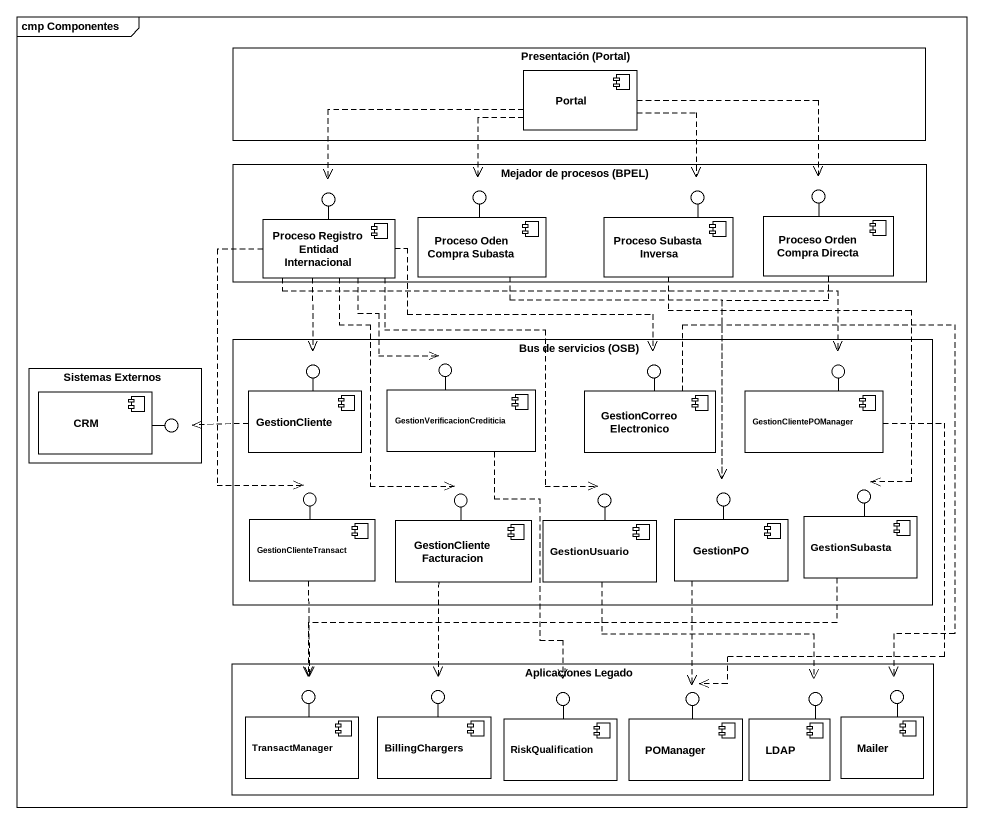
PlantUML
@startuml
mainframe cmp Componentes
rectangle "Presentación (Portal)" as Presentación_Portal {
  component Portal
}
rectangle "Mejador de procesos (BPEL)" as Mejador_de_procesos_BPEL {
  component "Proceso Registro Entidad Internacional" as Proceso_Registro_Entidad
  component "Proceso Oden Compra Subasta" as Proceso_Oden_Compra_Subasta
  component "Proceso Subasta Inversa" as Proceso_Subasta_Inversa
  component "Proceso Orden Compra Directa" as Proceso_Orden_Compra_Directa
}
() " " as lollipop1
() " " as lollipop2
() " " as lollipop3
() " " as lollipop4
rectangle "Sistemas Externos" as Sistemas_Externos {
  component CRM
}
rectangle "Bus de servicios (OSB)" as Bus_de_servicios_OSB {
  component GestionCliente
  component "GestionVerificacionCrediticia" as GestionVerificacionCreditici
  component GestionCorreoElectronico
  component GestionClientePOManager
  component GestionClienteTransact
  component GestionClienteFacturacion
  component GestionUsuario
  component GestionPO
  component GestionSubasta
}
() " " as lollipop5
() " " as lollipop6
() " " as lollipop7
() " " as lollipop8
() " " as lollipop9
() " " as lollipop10
() " " as lollipop11
() " " as lollipop12
() " " as lollipop13
() " " as lollipop14
rectangle "Aplicaciones Legado" as Aplicaciones_Legado {
  component TransactManager
  component BillingChargers
  component RiskQualification
  component POManager
  component LDAP
  component Mailer
}
() " " as lollipop15
() " " as lollipop16
() " " as lollipop17
() " " as lollipop18
() " " as lollipop19
() " " as lollipop20
Proceso_Registro_Entidad -up- lollipop1
Proceso_Oden_Compra_Subasta -up- lollipop2
Proceso_Subasta_Inversa -up- lollipop3
Proceso_Orden_Compra_Directa -up- lollipop4
GestionCliente -up- lollipop5
GestionVerificacionCreditici -up- lollipop6
GestionCorreoElectronico -up- lollipop7
GestionClientePOManager -up- lollipop8
CRM -right- lollipop9
GestionClienteTransact -up- lollipop10
GestionClienteFacturacion -up- lollipop11
GestionUsuario -up- lollipop12
GestionPO -up- lollipop13
GestionSubasta -up- lollipop14
TransactManager -up- lollipop15
BillingChargers -up- lollipop16
RiskQualification -up- lollipop17
POManager -up- lollipop18
LDAP -up- lollipop19
Mailer -up- lollipop20
Portal .left.> lollipop1
Portal ..> lollipop2
Portal ..> lollipop3
Portal .right.> lollipop4
Proceso_Registro_Entidad ..> lollipop5
Proceso_Registro_Entidad ..> lollipop6
Proceso_Registro_Entidad .right.> lollipop7
Proceso_Registro_Entidad .right.> lollipop8
Proceso_Registro_Entidad ..> lollipop10
Proceso_Registro_Entidad ..> lollipop11
Proceso_Registro_Entidad ..> lollipop12
Proceso_Oden_Compra_Subasta ..> lollipop13
Proceso_Subasta_Inversa ..> lollipop14
Proceso_Orden_Compra_Directa ..> lollipop13
GestionCliente .left.> lollipop9
GestionVerificacionCreditici ..> lollipop17
GestionCorreoElectronico ..> lollipop20
GestionClientePOManager ..> lollipop18
GestionClienteTransact ..> lollipop15
GestionClienteFacturacion ..> lollipop16
GestionUsuario ..> lollipop19
GestionPO ..> lollipop18
GestionSubasta .left.> lollipop15
@enduml
